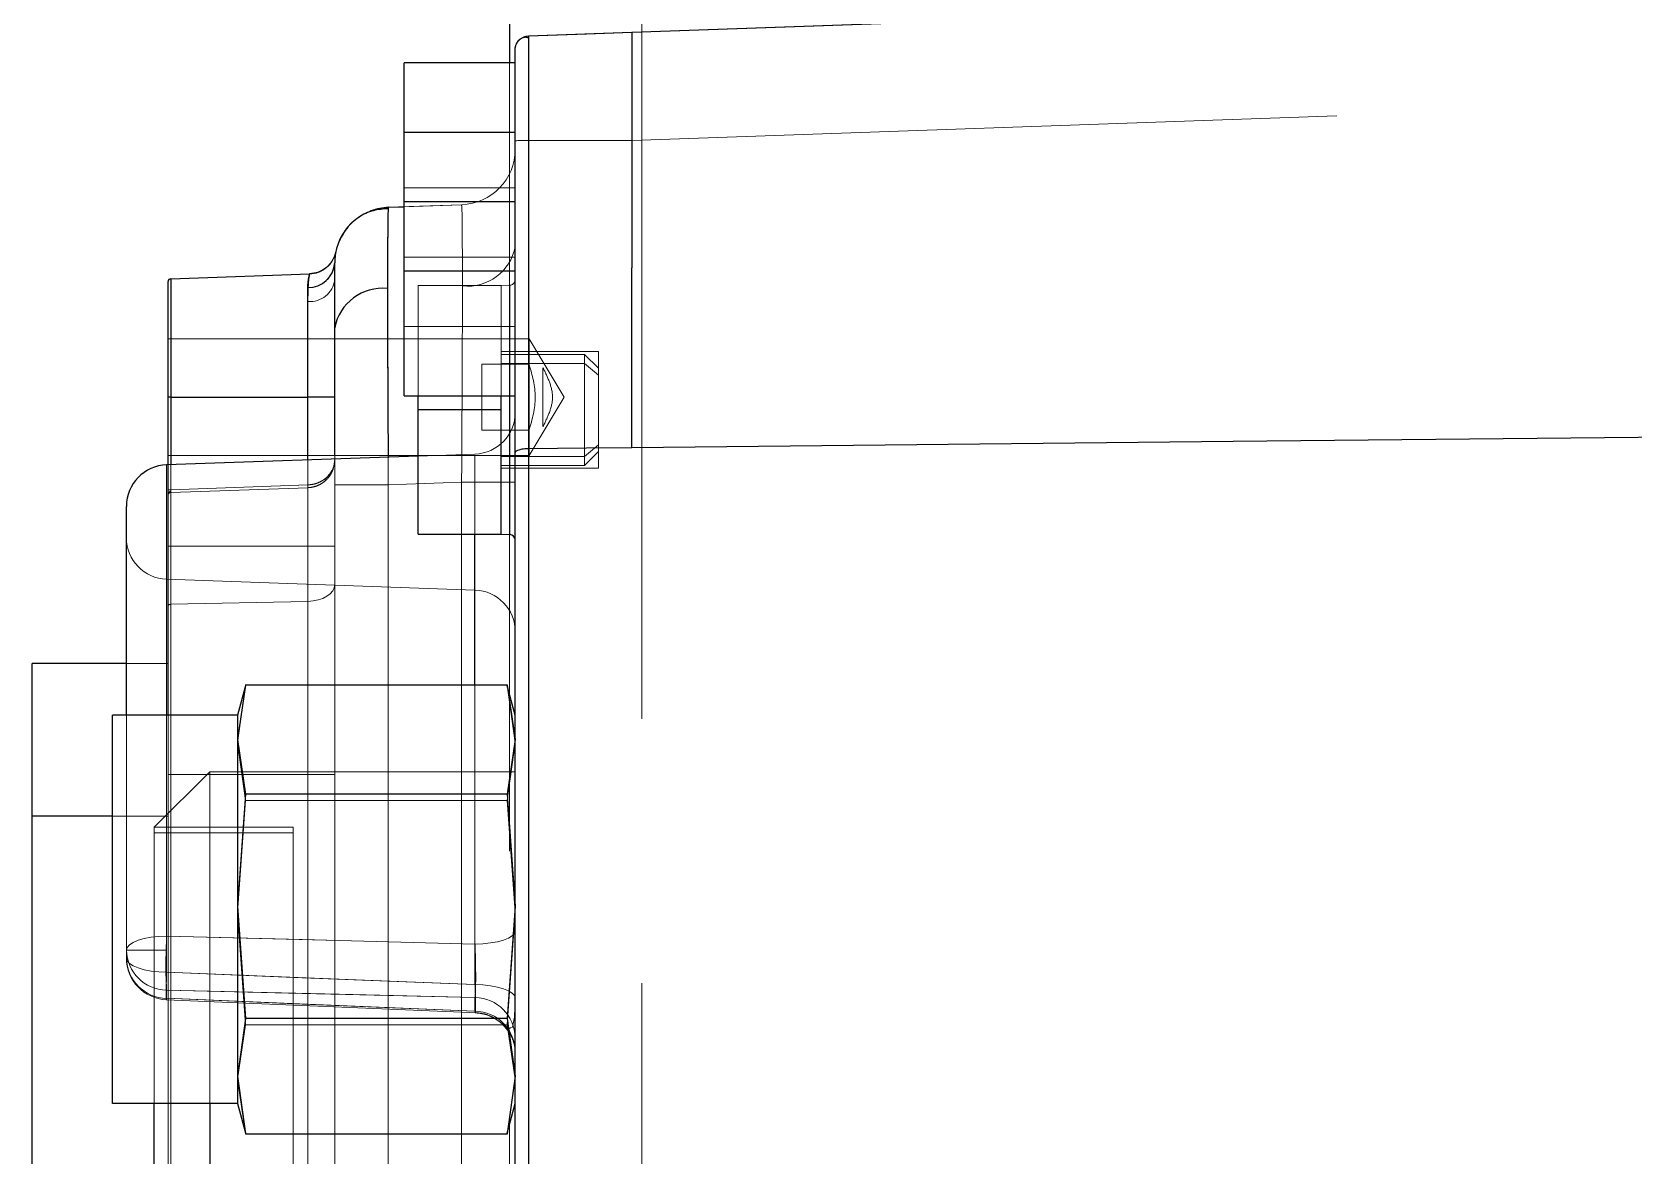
# Model space of a CAD drawing. Header units: millimetres. Extents: x 126 to 938, y 244 to 707.
# Drawn here: x 703.394 to 706.278, y 562.543 to 564.568 of the extents above; entities that cross this region are included whole.
import ezdxf

# ---------------------------------------------------------------- set-up
doc = ezdxf.new("R2010")
doc.units = ezdxf.units.MM
doc.linetypes.add('HIDDEN', pattern=[1.905, 1.27, -0.635])

msp = doc.modelspace()

# ---------------------------------------------------------------- linework, layer by layer
at = {"color": 7, "linetype": 'Continuous', "lineweight": 25}
for p, q in [((704.2537, 584.0473), (704.2537, 564.5123)), ((704.2878, 564.561), (704.2878, 563.8178)), ((704.4737, 564.5675), (704.4737, 564.1431)), ((704.2637, 563.8104), (704.2637, 564.536)), ((704.2637, 564.5123), (704.0637, 564.5123)), ((704.0637, 564.3872), (704.0637, 564.5123)), ((704.2637, 564.3872), (704.0637, 564.3872)), ((704.0637, 564.2623), (704.0637, 564.3872)), ((704.2637, 564.2623), (704.0637, 564.2623)), ((704.0637, 564.1372), (704.0637, 564.2623)), ((704.0352, 564.2522), (704.0349, 564.2472)), ((704.0352, 564.2522), (704.0637, 564.2532)), ((703.9387, 564.0352), (703.9387, 564.1522)), ((703.6387, 563.9102), (703.6387, 564.1185)), ((703.6435, 564.1235), (703.8935, 564.1322)), ((703.6435, 564.1235), (703.6435, 563.9102)), ((704.2637, 564.1372), (704.0637, 564.1372)), ((704.0637, 563.9123), (704.0637, 564.1372)), ((704.4737, 564.1265), (704.4737, 564.1431)), ((704.4737, 563.8197), (704.4737, 564.1265)), ((703.8905, 563.9102), (703.8905, 564.1078)), ((703.9387, 563.8052), (703.9387, 564.0352)), ((703.6435, 563.9102), (703.6387, 563.9102)), ((703.6387, 563.7883), (703.6387, 563.9102)), ((703.6435, 563.9102), (703.8905, 563.9102)), ((703.6435, 563.9102), (703.6435, 563.7885)), ((703.9387, 563.9102), (703.8905, 563.9102)), ((703.8905, 563.7971), (703.8905, 563.9102)), ((704.0637, 563.9123), (704.2637, 563.9123)), ((704.0887, 563.8873), (704.0887, 563.9123)), ((704.2387, 563.8873), (704.0887, 563.8873)), ((704.0887, 563.6631), (704.0887, 563.8873)), ((704.2387, 563.8873), (704.2387, 563.9123)), ((704.2387, 563.6631), (704.2387, 563.8873)), ((704.2541, 563.6626), (704.2541, 563.9123)), ((704.0887, 563.804), (703.6361, 563.7882)), ((704.2637, 561.1873), (704.2637, 563.8104)), ((704.2878, 563.8178), (704.2878, 561.1873)), ((703.6361, 563.7882), (703.6361, 563.3373)), ((703.5637, 563.3373), (703.5637, 563.7133)), ((704.0887, 563.6631), (704.2387, 563.6631)), ((704.1913, 563.3913), (704.1913, 563.6631)), ((704.2387, 563.6631), (704.2541, 563.6626)), ((703.5637, 563.4302), (703.3937, 563.4302)), ((703.3937, 563.1552), (703.3937, 563.4302)), ((703.7784, 563.3923), (703.7637, 563.3373)), ((703.7782, 563.3913), (703.7637, 563.2931)), ((704.2492, 563.3913), (703.7782, 563.3913)), ((704.2637, 563.3373), (704.2489, 563.3927)), ((704.2492, 563.3913), (704.2637, 563.2931)), ((703.5387, 562.6373), (703.5387, 563.3373)), ((703.7637, 563.3373), (703.5387, 563.3373)), ((703.7637, 563.3373), (703.7637, 563.2931)), ((703.7637, 563.2931), (703.7782, 563.1949)), ((703.7637, 563.2931), (703.7637, 562.9929)), ((704.2637, 563.2931), (704.2492, 563.1949)), ((703.7782, 563.1949), (703.7637, 562.9929)), ((704.2492, 563.1949), (703.7782, 563.1949)), ((704.2492, 563.1949), (704.2637, 562.9929)), ((703.3937, 561.8652), (703.3937, 563.1552)), ((703.5387, 563.1552), (703.3937, 563.1552)), ((703.7637, 562.9929), (703.7782, 562.7909)), ((703.7637, 562.9929), (703.7637, 562.687)), ((704.2637, 562.9929), (704.2492, 562.7909)), ((703.7782, 562.7909), (703.7637, 562.687)), ((704.2492, 562.7909), (703.7782, 562.7909)), ((704.2492, 562.7909), (704.2637, 562.687)), ((703.7637, 562.687), (703.7782, 562.5832)), ((703.7637, 562.687), (703.7637, 562.6373)), ((704.2637, 562.687), (704.2492, 562.5832)), ((703.7637, 562.6373), (703.5387, 562.6373)), ((703.6137, 562.1915), (703.6137, 562.6373)), ((703.7137, 562.6373), (703.7137, 562.1952)), ((703.7637, 562.6373), (703.7784, 562.5823)), ((704.2489, 562.5818), (704.2637, 562.6373)), ((703.7782, 562.5832), (704.2492, 562.5832))]:
    msp.add_line(p, q, dxfattribs=at)
at = {"color": 7, "linetype": 'HIDDEN', "lineweight": 18}
for p, q in [((704.2537, 538.3273), (704.2537, 584.0473)), ((704.4918, 583.8091), (704.4918, 538.5654)), ((704.4918, 538.5654), (704.4918, 583.8091)), ((707.151, 564.661), (704.4737, 564.5675)), ((704.2878, 564.561), (704.4737, 564.5675)), ((704.2878, 564.3727), (704.2878, 564.561)), ((704.2637, 564.536), (704.2637, 564.372)), ((704.0637, 564.5123), (704.0637, 564.2873)), ((704.2637, 564.5123), (704.0637, 564.5123)), ((704.0637, 564.2873), (704.0637, 564.5111)), ((704.2537, 564.5123), (704.2537, 557.8623)), ((704.2637, 564.2873), (704.2637, 564.5111)), ((704.2637, 564.2873), (704.2637, 564.5111)), ((704.4737, 564.3728), (707.1627, 564.4668)), ((704.0637, 564.3872), (704.0637, 564.1634)), ((704.2637, 564.3872), (704.0637, 564.3872)), ((704.2637, 564.3872), (704.2637, 564.1634)), ((704.2637, 564.3872), (704.2637, 564.1634)), ((704.2637, 564.372), (704.2637, 561.1873)), ((704.2637, 564.3567), (704.2637, 564.1811)), ((704.2637, 564.1811), (704.2637, 564.3567)), ((704.2878, 564.3727), (704.4737, 564.3728)), ((704.2878, 561.1873), (704.2878, 564.3727)), ((704.2637, 564.2873), (704.0637, 564.2873)), ((704.0637, 564.2873), (704.0637, 564.1634)), ((704.2637, 564.2873), (704.0637, 564.2873)), ((704.0637, 564.2623), (704.0637, 564.0373)), ((704.2637, 564.0373), (704.2637, 564.2611)), ((704.1672, 564.2568), (704.0352, 564.2522)), ((704.0637, 564.2532), (704.1672, 564.2568)), ((704.2637, 564.1811), (704.2637, 563.7571)), ((704.2637, 563.7571), (704.2637, 564.1811)), ((703.9387, 564.1522), (703.9407, 564.1722)), ((703.9407, 564.1722), (703.9387, 564.1522)), ((703.9387, 564.1522), (703.9387, 563.9102)), ((703.9387, 563.9102), (703.9387, 564.1522)), ((703.9387, 564.1522), (703.9387, 563.9102)), ((704.0637, 564.1623), (704.2637, 564.1623)), ((704.0637, 564.1623), (704.2637, 564.1623)), ((703.6387, 564.1185), (703.6387, 563.9102)), ((703.6387, 563.9102), (703.6387, 564.1185)), ((703.6387, 564.1185), (703.6387, 563.9102)), ((703.8935, 564.1322), (703.6435, 564.1235)), ((703.6435, 563.9102), (703.6435, 564.1235)), ((703.6435, 564.1235), (703.6435, 563.9102)), ((703.6435, 563.9102), (703.6435, 564.1235)), ((703.8938, 564.1322), (703.8935, 564.1322)), ((703.9387, 564.1214), (703.9387, 564.0352)), ((703.9387, 563.9102), (703.9387, 564.1214)), ((704.2637, 564.1372), (704.2637, 563.9134)), ((704.2637, 564.1219), (704.2637, 563.6526)), ((704.2637, 563.6526), (704.2637, 564.1219)), ((703.8905, 564.1078), (703.8905, 563.9102)), ((703.8905, 563.9102), (703.8905, 564.1078)), ((704.0887, 563.8873), (704.0887, 564.1114)), ((704.2387, 564.1114), (704.0887, 564.1114)), ((704.2387, 564.1114), (704.2541, 564.1119)), ((704.2387, 563.9123), (704.2387, 564.1114)), ((704.2387, 564.1114), (704.2387, 563.8873)), ((704.2541, 564.1119), (704.2541, 563.6626)), ((704.2541, 563.9123), (704.2541, 564.1119)), ((703.8905, 564.0826), (703.8905, 563.9102)), ((703.9387, 564.0352), (703.9387, 563.7525)), ((704.2637, 564.0373), (704.0637, 564.0373)), ((704.0637, 564.0373), (704.0637, 563.9123)), ((704.2887, 564.0152), (703.6387, 564.0152)), ((703.6387, 563.8052), (703.6387, 564.0152)), ((703.6387, 564.0152), (703.6387, 563.8052)), ((704.2887, 564.0152), (703.6387, 564.0152)), ((703.6387, 563.8052), (703.6387, 564.0152)), ((703.6387, 564.0152), (703.6387, 563.8052)), ((704.2887, 563.8052), (704.2887, 564.0152)), ((704.3518, 563.9102), (704.2887, 564.0152)), ((704.2887, 564.0152), (704.2887, 563.8052)), ((704.2887, 563.9698), (704.2887, 564.0152)), ((704.3518, 563.9102), (704.2887, 564.0152)), ((704.2887, 564.0152), (704.2887, 563.8052)), ((704.4137, 563.9923), (704.2387, 563.9923)), ((704.2387, 563.9923), (704.2387, 563.7823)), ((704.2387, 563.7823), (704.2387, 563.9923)), ((704.3887, 563.9873), (704.2387, 563.9873)), ((704.2387, 563.8035), (704.2387, 563.9855)), ((704.3887, 563.8035), (704.3887, 563.9873)), ((704.4137, 563.9623), (704.3887, 563.9873)), ((704.4137, 563.7823), (704.4137, 563.9923)), ((704.4137, 563.9923), (704.4137, 563.7823)), ((704.2037, 563.9698), (704.2887, 563.9698)), ((704.2037, 563.8505), (704.2037, 563.9698)), ((704.2037, 563.8505), (704.2037, 563.9698)), ((704.3887, 563.971), (704.2387, 563.971)), ((704.2387, 563.971), (704.2387, 563.789)), ((704.3137, 563.8571), (704.3137, 563.9632)), ((704.3137, 563.9632), (704.3137, 563.8571)), ((704.4137, 563.95), (704.3887, 563.971)), ((704.3887, 563.971), (704.3887, 563.7873)), ((704.4137, 563.8245), (704.4137, 563.961)), ((704.4137, 563.95), (704.4137, 563.8135)), ((703.6435, 563.9102), (703.6387, 563.9102)), ((703.6387, 563.9102), (703.6387, 563.7435)), ((703.6435, 563.9102), (703.6387, 563.9102)), ((703.6387, 563.7435), (703.6387, 563.9102)), ((703.6435, 563.9102), (703.6387, 563.9102)), ((703.6387, 563.9102), (703.6387, 563.6416)), ((703.6435, 563.9102), (703.8905, 563.9102)), ((703.6435, 563.7435), (703.6435, 563.9102)), ((703.6435, 563.9102), (703.6435, 563.7435)), ((703.6435, 563.9102), (703.8905, 563.9102)), ((703.6435, 563.9102), (703.8905, 563.9102)), ((703.6435, 563.6416), (703.6435, 563.9102)), ((703.9387, 563.9102), (703.8905, 563.9102)), ((703.8905, 563.9102), (703.8905, 563.7521)), ((703.8905, 563.9102), (703.9387, 563.9102)), ((703.8905, 563.7521), (703.8905, 563.9102)), ((703.8905, 563.9102), (703.9387, 563.9102)), ((703.8905, 563.9102), (703.8905, 563.6416)), ((703.9387, 563.9102), (703.9387, 563.6416)), ((703.9387, 563.7971), (703.9387, 563.9102)), ((703.9387, 563.9102), (703.9387, 563.7971)), ((703.9387, 563.6416), (703.9387, 563.9102)), ((704.2387, 563.8873), (704.0887, 563.8873)), ((704.0887, 563.8873), (704.0887, 563.6631)), ((704.2387, 563.8873), (704.2387, 563.6631)), ((704.3518, 563.9102), (704.2887, 563.8052)), ((704.3518, 563.9102), (704.2887, 563.8052)), ((704.2637, 563.8826), (704.2637, 562.9487)), ((704.2887, 563.8505), (704.2037, 563.8505)), ((704.2887, 563.8052), (704.2887, 563.8505)), ((704.2887, 563.8052), (703.6387, 563.8052)), ((704.2887, 563.8052), (703.6387, 563.8052)), ((703.9387, 563.7525), (703.9387, 563.8052)), ((704.0349, 563.8022), (704.0352, 563.7525)), ((704.1913, 563.8076), (704.0887, 563.804)), ((704.1913, 562.9247), (704.1913, 563.8053)), ((704.3887, 563.8035), (704.2387, 563.8035)), ((704.4137, 563.8245), (704.3887, 563.8035)), ((704.3887, 563.7873), (704.4137, 563.8123)), ((703.6361, 562.9393), (703.6361, 563.7882)), ((703.6387, 563.6416), (703.6387, 563.7883)), ((703.6435, 563.7885), (703.6435, 563.6416)), ((703.8905, 563.6416), (703.8905, 563.7971)), ((704.2387, 563.7873), (704.3887, 563.7873)), ((704.4137, 563.7823), (704.2387, 563.7823)), ((703.6387, 563.7435), (703.6387, 563.7364)), ((703.6435, 563.7435), (703.6387, 563.7435)), ((703.6435, 563.7435), (703.6387, 563.7435)), ((703.6387, 563.7364), (703.6387, 563.7435)), ((703.8905, 563.7521), (703.6435, 563.7435)), ((703.6435, 563.7435), (703.8905, 563.7521)), ((703.6435, 563.7385), (703.8905, 563.7471)), ((703.8905, 563.7471), (703.6435, 563.7385)), ((703.9387, 561.2678), (703.9387, 563.7525)), ((704.0352, 563.7525), (703.9387, 563.7525)), ((704.0352, 563.7525), (703.9387, 563.7525)), ((703.9387, 563.7525), (703.9387, 561.2678)), ((704.1672, 563.7571), (704.0352, 563.7525)), ((704.0352, 563.7525), (704.1672, 563.7571)), ((704.0352, 563.7525), (704.0352, 561.2678)), ((704.0352, 561.2678), (704.0352, 563.7525)), ((704.1672, 563.7571), (704.2637, 563.7571)), ((704.1672, 561.2632), (704.1672, 563.7571)), ((704.2637, 563.7571), (704.1672, 563.7571)), ((704.1672, 563.7571), (704.1672, 561.2632)), ((704.2637, 563.7571), (704.2637, 561.2632)), ((704.2637, 561.2632), (704.2637, 563.7571)), ((703.5637, 563.7133), (703.5637, 562.9141)), ((703.6387, 563.7364), (703.6387, 563.7335)), ((703.6387, 563.7335), (703.6387, 563.7364)), ((703.5637, 563.6546), (703.5637, 562.8995)), ((703.6435, 563.6416), (703.6387, 563.6416)), ((703.6387, 563.5339), (703.6387, 563.6416)), ((703.6435, 563.6416), (703.6387, 563.6416)), ((703.6387, 563.6416), (703.6387, 563.5339)), ((703.6435, 563.6416), (703.6435, 563.537)), ((703.6435, 563.6416), (703.8905, 563.6416)), ((703.6435, 563.537), (703.6435, 563.6416)), ((703.6435, 563.6416), (703.8905, 563.6416)), ((703.8905, 563.5422), (703.8905, 563.6416)), ((703.9387, 563.6416), (703.8905, 563.6416)), ((703.8905, 563.6416), (703.9387, 563.6416)), ((703.8905, 563.6416), (703.8905, 563.5422)), ((703.9387, 563.6416), (703.9387, 563.5727)), ((703.9387, 563.5727), (703.9387, 563.6416)), ((704.1913, 563.5627), (703.6361, 563.5821)), ((703.6361, 563.5799), (703.6361, 562.8741)), ((703.9387, 563.5727), (703.9387, 563.2302)), ((703.9387, 563.2302), (703.9387, 563.5727)), ((703.6435, 563.537), (703.8905, 563.5422)), ((703.6435, 563.537), (703.8905, 563.5422)), ((703.8905, 563.2302), (703.8905, 563.5422)), ((703.8905, 563.5422), (703.8905, 563.2302)), ((704.1913, 563.5604), (704.1913, 562.8518)), ((703.6387, 563.2302), (703.6387, 563.5339)), ((703.6387, 563.5339), (703.6387, 563.2302)), ((703.6435, 563.537), (703.6435, 563.2302)), ((703.6435, 563.2302), (703.6435, 563.537)), ((704.2637, 563.4877), (704.2637, 562.8275)), ((703.6387, 563.4302), (703.3937, 563.4302)), ((703.3937, 563.4302), (703.3937, 563.1552)), ((703.6387, 563.4302), (703.5637, 563.4302)), ((703.6387, 563.1552), (703.6387, 563.4302)), ((703.6387, 563.4302), (703.6387, 563.1552)), ((703.7637, 563.2875), (703.7782, 563.3913)), ((704.1913, 562.9247), (704.1913, 563.3913)), ((704.2637, 563.2875), (704.2492, 563.3913)), ((703.5387, 563.3373), (703.5387, 562.6373)), ((703.5637, 562.9141), (703.5637, 563.3373)), ((703.6361, 563.3373), (703.6361, 562.9393)), ((703.7637, 563.2875), (703.7637, 563.3373)), ((704.2637, 563.2875), (704.2637, 563.3372)), ((703.7637, 562.9816), (703.7637, 563.2875)), ((703.7782, 563.1837), (703.7637, 563.2875)), ((704.2492, 563.1837), (704.2637, 563.2875)), ((704.2637, 563.2931), (704.2637, 562.9929)), ((704.2637, 562.9816), (704.2637, 563.2875)), ((703.6137, 563.1352), (703.7137, 563.2352)), ((703.6387, 563.2302), (703.6435, 563.2302)), ((703.6387, 561.7902), (703.6387, 563.2302)), ((703.6435, 563.2302), (703.6387, 563.2302)), ((703.6387, 563.2302), (703.6387, 561.7902)), ((703.6435, 563.2302), (703.8905, 563.2302)), ((703.6435, 563.2302), (703.6435, 561.7902)), ((703.6435, 561.7902), (703.6435, 563.2302)), ((703.6435, 563.2302), (703.8905, 563.2302)), ((703.7137, 563.2352), (703.7137, 562.6373)), ((704.2637, 563.2352), (703.7137, 563.2352)), ((703.7137, 561.7852), (703.7137, 563.2352)), ((703.9387, 563.2302), (703.8905, 563.2302)), ((703.8905, 561.7902), (703.8905, 563.2302)), ((703.8905, 563.2302), (703.9387, 563.2302)), ((703.8905, 563.2302), (703.8905, 561.7902)), ((703.9387, 563.2302), (703.9387, 561.7902)), ((703.9387, 561.7902), (703.9387, 563.2302)), ((704.2637, 563.2352), (704.2637, 561.7852)), ((704.2637, 561.7852), (704.2637, 563.2352)), ((703.7637, 562.9816), (703.7782, 563.1837)), ((704.2492, 563.1837), (703.7782, 563.1837)), ((704.2637, 562.9816), (704.2492, 563.1837)), ((703.6387, 563.1552), (703.3937, 563.1552)), ((703.3937, 563.1552), (703.3937, 561.8652)), ((703.6387, 563.1552), (703.5387, 563.1552)), ((703.6137, 562.6373), (703.6137, 563.1352)), ((703.8637, 563.1352), (703.6137, 563.1352)), ((703.6137, 563.1352), (703.6137, 561.8852)), ((703.6387, 561.8652), (703.6387, 563.1552)), ((703.6387, 563.1552), (703.6387, 561.8652)), ((703.8637, 561.8852), (703.8637, 563.1352)), ((703.8637, 563.1352), (703.8637, 561.8852)), ((703.6137, 563.1252), (703.8637, 563.1252)), ((703.6137, 561.8952), (703.6137, 563.1252)), ((703.6137, 563.1252), (703.6137, 561.8952)), ((703.8637, 561.8952), (703.8637, 563.1252)), ((703.8637, 563.1252), (703.8637, 561.8952)), ((704.2637, 562.9929), (704.2637, 562.687)), ((703.7637, 562.6814), (703.7637, 562.9816)), ((703.7782, 562.7796), (703.7637, 562.9816)), ((704.2492, 562.7796), (704.2637, 562.9816)), ((704.2637, 562.6814), (704.2637, 562.9816)), ((704.2637, 562.756), (704.2637, 562.9487)), ((704.2637, 562.9487), (704.2637, 562.756)), ((703.5637, 562.9141), (703.6353, 562.9141)), ((703.5637, 562.8995), (703.5637, 562.9141)), ((703.5637, 562.9141), (703.5637, 562.8995)), ((703.6353, 562.9141), (703.5637, 562.9141)), ((703.6356, 562.8246), (703.6355, 562.8246)), ((703.6355, 562.8246), (704.196, 562.801)), ((703.6355, 562.8246), (704.196, 562.801)), ((703.6361, 562.8417), (703.6361, 562.8271)), ((703.6361, 562.8271), (703.6361, 562.8417)), ((704.1913, 562.8037), (704.1913, 562.8284)), ((704.1913, 562.8284), (704.1913, 562.8037)), ((704.2637, 562.8275), (704.2637, 562.7266)), ((703.7637, 562.6814), (703.7782, 562.7796)), ((704.2492, 562.7796), (703.7782, 562.7796)), ((704.2637, 562.6814), (704.2492, 562.7796)), ((704.2556, 562.7741), (704.2587, 562.7754)), ((704.2637, 562.756), (704.2637, 562.7313)), ((704.2637, 562.7313), (704.2637, 562.756)), ((703.7782, 562.5832), (703.7637, 562.6814)), ((703.7637, 562.6373), (703.7637, 562.6814)), ((704.2492, 562.5832), (704.2637, 562.6814)), ((704.2637, 562.687), (704.2637, 562.6373))]:
    msp.add_line(p, q, dxfattribs=at)
at = {"color": 7, "linetype": 'Continuous', "lineweight": 25, "flags": 128}
for points in [[(704.4737, 564.5675), (705.922, 564.6181), (707.0599, 564.6578)], [(704.2878, 564.561), (704.3919, 564.5646), (704.4737, 564.5675)], [(704.0352, 564.2522), (704.0162, 564.2497), (704.0117, 564.2485)], [(704.4737, 563.8197), (705.5567, 563.8308), (706.4076, 563.8395)], [(704.2878, 563.8178), (704.3919, 563.8189), (704.4737, 563.8197)]]:
    msp.add_lwpolyline(points, dxfattribs=at)
at = {"color": 7, "linetype": 'HIDDEN', "lineweight": 18, "flags": 128}
for points in [[(703.9406, 564.1718), (703.9397, 564.1619), (703.9387, 564.1522)], [(703.6399, 563.7367), (703.6409, 563.7376), (703.6418, 563.7381)], [(703.9387, 563.5727), (703.9378, 563.5669), (703.9351, 563.5613), (703.9306, 563.5561), (703.9247, 563.5515), (703.9174, 563.5477), (703.909, 563.5448), (703.9, 563.543), (703.8905, 563.5422)], [(703.8905, 563.5422), (703.9, 563.543), (703.909, 563.5448), (703.9174, 563.5477), (703.9247, 563.5515), (703.9306, 563.5561), (703.9351, 563.5613), (703.9378, 563.5669), (703.9387, 563.5727)], [(703.6387, 563.5339), (703.6388, 563.5345), (703.6391, 563.5351), (703.6395, 563.5356), (703.6401, 563.536), (703.6408, 563.5364), (703.6417, 563.5367), (703.6426, 563.5369), (703.6435, 563.537)], [(703.6435, 563.537), (703.6426, 563.5369), (703.6417, 563.5367), (703.6408, 563.5364), (703.6401, 563.536), (703.6395, 563.5356), (703.6391, 563.5351), (703.6388, 563.5345), (703.6387, 563.5339)], [(703.5637, 562.9141), (703.5651, 562.9189), (703.5692, 562.9235), (703.5758, 562.9278), (703.5848, 562.9316), (703.5957, 562.9347), (703.6082, 562.9371), (703.6218, 562.9386), (703.6361, 562.9393)], [(703.5637, 562.9141), (703.5651, 562.9189), (703.5692, 562.9235), (703.5758, 562.9278), (703.5848, 562.9316), (703.5957, 562.9347), (703.6082, 562.9371), (703.6218, 562.9386), (703.6361, 562.9393)], [(703.6361, 562.9393), (703.947, 562.9311), (704.1913, 562.9247)], [(704.1913, 562.9247), (703.8804, 562.9329), (703.6361, 562.9393)], [(704.1913, 562.9247), (704.2056, 562.9253), (704.2192, 562.9268), (704.2317, 562.929), (704.2427, 562.932), (704.2516, 562.9356), (704.2582, 562.9397), (704.2623, 562.9441), (704.2637, 562.9487)], [(704.1913, 562.9247), (704.2056, 562.9253), (704.2192, 562.9268), (704.2317, 562.929), (704.2427, 562.932), (704.2516, 562.9356), (704.2582, 562.9397), (704.2623, 562.9441), (704.2637, 562.9487)], [(703.6361, 562.8741), (703.6218, 562.8747), (703.6082, 562.8762), (703.5957, 562.8786), (703.5848, 562.8818), (703.5758, 562.8856), (703.5692, 562.89), (703.5651, 562.8946), (703.5637, 562.8995)], [(703.6361, 562.8741), (703.6218, 562.8747), (703.6082, 562.8762), (703.5957, 562.8786), (703.5848, 562.8818), (703.5758, 562.8856), (703.5692, 562.89), (703.5651, 562.8946), (703.5637, 562.8995)], [(703.6361, 562.8741), (703.6357, 562.8615), (703.6354, 562.8502), (703.6352, 562.8406), (703.6352, 562.8331), (703.6352, 562.8278), (703.6354, 562.825), (703.6357, 562.8248), (703.6361, 562.8271)], [(704.1913, 562.8518), (703.8804, 562.8643), (703.6361, 562.8741)], [(703.6361, 562.8741), (703.947, 562.8616), (704.1913, 562.8518)], [(704.2637, 562.8275), (704.2623, 562.8321), (704.2582, 562.8366), (704.2516, 562.8407), (704.2427, 562.8444), (704.2317, 562.8474), (704.2192, 562.8497), (704.2056, 562.8512), (704.1913, 562.8518)], [(704.2637, 562.8275), (704.2623, 562.8321), (704.2582, 562.8366), (704.2516, 562.8407), (704.2427, 562.8444), (704.2317, 562.8474), (704.2192, 562.8497), (704.2056, 562.8512), (704.1913, 562.8518)], [(703.6361, 562.8271), (703.6357, 562.8248), (703.6356, 562.8246)], [(704.1913, 562.8284), (703.8804, 562.8359), (703.6361, 562.8417)], [(703.6361, 562.8417), (703.947, 562.8343), (704.1913, 562.8284)], [(703.6361, 562.8271), (703.947, 562.814), (704.1913, 562.8037)], [(704.1913, 562.8037), (703.8804, 562.8168), (703.6361, 562.8271)], [(704.2587, 562.7754), (704.2625, 562.793), (704.2637, 562.8275)]]:
    msp.add_lwpolyline(points, dxfattribs=at)
at = {"color": 7, "linetype": 'HIDDEN', "lineweight": 18}
for centre, radius, start, end in [((704.2887, 564.536), 0.025, 91.9986, 180.0108), ((704.1637, 564.3567), 0.1, 272.0033, 359.9956), ((704.1637, 564.3567), 0.1, 272.0033, 359.9956), ((704.2819, 564.1475), 0.2253, 88.4861, 94.6274), ((704.0387, 564.1522), 0.1, 91.9982, 168.6969), ((704.0387, 564.1522), 0.1, 105.6585, 139.8392), ((704.1777, 564.1977), 0.0876, 264.0828, 349.1333), ((704.1777, 564.1977), 0.0876, 264.0828, 349.1333), ((703.8915, 564.155), 0.0473, 268.715, 356.6255), ((703.8915, 564.155), 0.0473, 268.715, 356.6255), ((703.8917, 564.1817), 0.0499, 271.9203, 348.632), ((703.6437, 564.1185), 0.00499, 91.9041, 180.0427), ((703.8941, 564.1275), 0.0451, 265.3959, 352.2269), ((704.2537, 564.1219), 0.01, 271.9809, 0.0177), ((704.0247, 564.0187), 0.0876, 84.0788, 169.1391), ((704.1887, 563.8826), 0.075, 272.0073, 359.9905), ((703.8547, 563.7496), 0.0359, 356.0084, 3.9916), ((703.8547, 563.7496), 0.0359, 356.0084, 3.9916), ((703.643, 563.7356), 0.00438, 84.0527, 169.1218), ((703.643, 563.7356), 0.00438, 84.0527, 169.1218), ((703.6437, 563.7335), 0.00499, 91.9041, 180.0427), ((703.6437, 563.7335), 0.00499, 91.9041, 180.0427), ((703.6387, 563.657), 0.075, 180.0055, 267.9943), ((704.1887, 563.4877), 0.075, 0.0017, 88.0005), ((705.1765, 562.8778), 1.5417, 177.7143, 178.65), ((705.1765, 562.8778), 1.5417, 177.7143, 178.65), ((703.6373, 562.9153), 0.0736, 180.9605, 269.0277), ((703.6373, 562.9153), 0.0736, 180.9605, 269.0277), ((704.3178, 562.8854), 0.6831, 177.5943, 183.6699), ((704.3178, 562.8854), 0.6831, 177.5943, 183.6699), ((703.6374, 562.9007), 0.0737, 180.9651, 269.0184), ((703.6374, 562.9007), 0.0737, 180.9651, 269.0184), ((703.6387, 562.8995), 0.075, 179.9974, 267.5925), ((703.6387, 562.8995), 0.075, 179.9974, 267.5925), ((704.2105, 562.8425), 0.5753, 176.8535, 181.7787), ((704.1901, 562.7547), 0.0737, 0.9631, 89.0227), ((704.1901, 562.7547), 0.0737, 0.9631, 89.0227), ((704.1901, 562.7301), 0.0737, 0.9698, 89.016), ((704.1903, 562.7303), 0.0735, 0.8151, 89.1708)]:
    msp.add_arc(centre, radius, start, end, dxfattribs=at)
at = {"color": 7, "linetype": 'Continuous', "lineweight": 25}
for centre, radius, start, end in [((704.0387, 564.1522), 0.1, 139.84, 180.0026), ((703.8915, 564.155), 0.0473, 268.715, 356.6255), ((703.6437, 564.1185), 0.00499, 91.9041, 180.0427), ((704.0247, 564.0187), 0.0876, 84.0788, 169.1391), ((703.6387, 563.7133), 0.075, 91.9978, 180.0023), ((704.2537, 563.6526), 0.01, 0.0165, 88.0191)]:
    msp.add_arc(centre, radius, start, end, dxfattribs=at)
for points, knots in [([(704.2637, 564.536), (704.2638, 564.538), (704.2641, 564.5416), (704.2662, 564.5475), (704.2696, 564.5526), (704.2742, 564.5566), (704.2785, 564.559), (704.2831, 564.5606), (704.2863, 564.5609), (704.2878, 564.561)], [0, 0, 0, 0, 0.1516289, 0.2840623, 0.4898993, 0.6231185, 0.7525612, 0.8781706, 1, 1, 1, 1]), ([(704.0349, 564.2497), (704.0259, 564.2491), (704.0072, 564.2477), (703.981, 564.235), (703.9586, 564.2151), (703.9498, 564.1972), (703.9454, 564.1883)], [0, 0, 0, 0, 0.234429, 0.484874, 0.743445, 1, 1, 1, 1]), ([(704.0349, 564.2472), (704.0348, 564.2454), (704.034, 564.2337), (704.0342, 564.2065), (704.0337, 564.1612), (704.0338, 564.1258), (704.0338, 564.1058)], [0, 0, 0, 0, 0.038517, 0.248756, 0.576495, 1, 1, 1, 1]), ([(703.9407, 564.1722), (703.9391, 564.167), (703.9359, 564.1563), (703.9246, 564.1434), (703.9099, 564.1344), (703.8989, 564.1329), (703.8935, 564.1322)], [0, 0, 0, 0, 0.242945, 0.500015, 0.75708, 1, 1, 1, 1]), ([(703.8905, 564.1078), (703.8905, 564.1113), (703.8906, 564.1149), (703.8911, 564.1193), (703.8914, 564.1219), (703.8921, 564.1264), (703.893, 564.1302), (703.8935, 564.1322)], [0, 0, 0, 0, 0.428898, 0.442494, 0.534643, 0.741654, 1, 1, 1, 1]), ([(704.0338, 564.1058), (704.0338, 564.0817), (704.0338, 564.0293), (704.0341, 563.9453), (704.0345, 563.8683), (704.0348, 563.8194), (704.0349, 563.8022)], [0, 0, 0, 0, 0.238348, 0.517527, 0.829549, 1, 1, 1, 1]), ([(704.2637, 563.8104), (704.2639, 563.811), (704.2643, 563.8124), (704.2668, 563.8142), (704.2702, 563.8155), (704.2745, 563.8166), (704.2803, 563.8175), (704.2848, 563.8177), (704.2878, 563.8178)], [0, 0, 0, 0, 0.069294, 0.152684, 0.339198, 0.488178, 0.652329, 1, 1, 1, 1])]:
    msp.add_open_spline(points, degree=3, knots=knots, dxfattribs=at)
at = {"color": 7, "linetype": 'HIDDEN', "lineweight": 18}
for points, knots in [([(704.2878, 564.5574), (704.2851, 564.5581), (704.2795, 564.5596), (704.2747, 564.5564), (704.2722, 564.5548)], [0, 0, 0, 0, 0.491213, 1, 1, 1, 1]), ([(704.4737, 564.3728), (704.4737, 564.3984), (704.4737, 564.4444), (704.4737, 564.5041), (704.4737, 564.5434), (704.4737, 564.5623), (704.4737, 564.5675)], [0, 0, 0, 0, 0.39428, 0.70873, 0.920385, 1, 1, 1, 1]), ([(704.0338, 564.1058), (704.0338, 564.1258), (704.0337, 564.1612), (704.0342, 564.2065), (704.0341, 564.2353), (704.035, 564.2487), (704.0352, 564.2522)], [0, 0, 0, 0, 0.409062, 0.725624, 0.928694, 1, 1, 1, 1]), ([(704.1686, 564.1105), (704.1686, 564.1305), (704.1687, 564.1659), (704.1682, 564.2112), (704.1683, 564.24), (704.1674, 564.2533), (704.1672, 564.2568)], [0, 0, 0, 0, 0.40931, 0.725975, 0.928941, 1, 1, 1, 1]), ([(704.1672, 564.2568), (704.1674, 564.2533), (704.1683, 564.24), (704.1682, 564.2112), (704.1687, 564.1659), (704.1686, 564.1305), (704.1686, 564.1105)], [0, 0, 0, 0, 0.071059, 0.274025, 0.59069, 1, 1, 1, 1]), ([(703.9385, 564.1642), (703.9364, 564.1599), (703.9321, 564.151), (703.921, 564.1408), (703.9078, 564.1339), (703.8981, 564.1327), (703.8934, 564.1321)], [0, 0, 0, 0, 0.2466235, 0.5032628, 0.758106, 1, 1, 1, 1]), ([(703.9387, 564.1214), (703.9388, 564.1333), (703.9388, 564.1501), (703.9402, 564.1669), (703.9406, 564.1718)], [0, 0, 0, 0, 0.706816, 1, 1, 1, 1]), ([(703.8935, 564.1322), (703.893, 564.1302), (703.8921, 564.1264), (703.8915, 564.1221), (703.8912, 564.1196), (703.8911, 564.1188), (703.8906, 564.1149), (703.8905, 564.1113), (703.8905, 564.1078)], [0, 0, 0, 0, 0.2573754, 0.464881, 0.534669, 0.5572684, 0.5708645, 1, 1, 1, 1]), ([(703.8934, 564.1318), (703.8928, 564.1269), (703.8907, 564.1105), (703.8906, 564.0941), (703.8905, 564.0826)], [0, 0, 0, 0, 0.301279, 1, 1, 1, 1]), ([(703.8905, 564.1078), (703.8908, 564.1144), (703.8912, 564.1225), (703.893, 564.1304), (703.8934, 564.1318)], [0, 0, 0, 0, 0.821759, 1, 1, 1, 1]), ([(704.0352, 563.7525), (704.035, 563.7863), (704.0346, 563.8517), (704.0341, 563.9453), (704.0338, 564.0293), (704.0338, 564.0817), (704.0338, 564.1058)], [0, 0, 0, 0, 0.287108, 0.555252, 0.795171, 1, 1, 1, 1]), ([(704.1672, 563.7571), (704.1674, 563.7909), (704.1678, 563.8563), (704.1682, 563.95), (704.1686, 564.034), (704.1686, 564.0864), (704.1686, 564.1105)], [0, 0, 0, 0, 0.28716, 0.555294, 0.795212, 1, 1, 1, 1]), ([(704.1686, 564.1105), (704.1686, 564.0864), (704.1686, 564.034), (704.1682, 563.95), (704.1678, 563.8563), (704.1674, 563.7909), (704.1672, 563.7571)], [0, 0, 0, 0, 0.204788, 0.444706, 0.71284, 1, 1, 1, 1]), ([(704.2887, 563.9698), (704.2943, 563.9499), (704.3054, 563.9101), (704.2943, 563.8704), (704.2887, 563.8505)], [0, 0, 0, 0, 0.500507, 1, 1, 1, 1]), ([(704.3137, 563.9632), (704.3178, 563.9548), (704.3261, 563.938), (704.3334, 563.9101), (704.326, 563.8822), (704.3178, 563.8654), (704.3137, 563.8571)], [0, 0, 0, 0, 0.251211, 0.501049, 0.750383, 1, 1, 1, 1]), ([(703.9387, 563.7971), (703.9381, 563.7914), (703.937, 563.7796), (703.9283, 563.7708), (703.9228, 563.7633), (703.917, 563.76), (703.9087, 563.7556), (703.8997, 563.7529), (703.8935, 563.7524), (703.8905, 563.7521)], [0, 0, 0, 0, 0.228481, 0.479783, 0.482131, 0.613998, 0.744777, 0.873811, 1, 1, 1, 1]), ([(703.8905, 563.7471), (703.8935, 563.7474), (703.8997, 563.7479), (703.9087, 563.751), (703.9173, 563.7557), (703.9274, 563.7642), (703.9367, 563.7782), (703.938, 563.7909), (703.9387, 563.7971)], [0, 0, 0, 0, 0.119858, 0.24338, 0.370465, 0.501158, 0.759989, 1, 1, 1, 1]), ([(703.8905, 563.7521), (703.8935, 563.7524), (703.8997, 563.7529), (703.9087, 563.7556), (703.9172, 563.7598), (703.9272, 563.7674), (703.9366, 563.7798), (703.938, 563.7915), (703.9387, 563.7971)], [0, 0, 0, 0, 0.1261496, 0.2551844, 0.3859649, 0.517865, 0.7715173, 1, 1, 1, 1]), ([(703.9387, 563.7971), (703.938, 563.7909), (703.9367, 563.7782), (703.9274, 563.7642), (703.9173, 563.7557), (703.9087, 563.751), (703.8997, 563.7479), (703.8935, 563.7474), (703.8905, 563.7471)], [0, 0, 0, 0, 0.240009, 0.498838, 0.6295, 0.756584, 0.880104, 1, 1, 1, 1]), ([(703.6435, 563.74), (703.6435, 563.7405), (703.6435, 563.7413), (703.6435, 563.7425), (703.6435, 563.7432), (703.6435, 563.7435)], [0, 0, 0, 0, 0.444357, 0.712048, 1, 1, 1, 1]), ([(703.6435, 563.7435), (703.6435, 563.7432), (703.6435, 563.7425), (703.6435, 563.7413), (703.6435, 563.7405), (703.6435, 563.74)], [0, 0, 0, 0, 0.287952, 0.555643, 1, 1, 1, 1]), ([(703.639, 563.7353), (703.6392, 563.7358), (703.6395, 563.7363), (703.6399, 563.7367), (703.6399, 563.7367)], [0, 0, 0, 0, 0.876517, 1, 1, 1, 1]), ([(703.6418, 563.7381), (703.6419, 563.7382), (703.6424, 563.7384), (703.6431, 563.7385), (703.6435, 563.7385)], [0, 0, 0, 0, 0.248088, 1, 1, 1, 1]), ([(703.6435, 563.7385), (703.6435, 563.7385), (703.6435, 563.7387), (703.6435, 563.7392), (703.6435, 563.7396), (703.6435, 563.74)], [0, 0, 0, 0, 0.072617, 0.276475, 1, 1, 1, 1]), ([(703.6435, 563.74), (703.6435, 563.7396), (703.6435, 563.7392), (703.6435, 563.7387), (703.6435, 563.7385), (703.6435, 563.7385)], [0, 0, 0, 0, 0.723525, 0.927383, 1, 1, 1, 1]), ([(704.1913, 562.8284), (704.1915, 562.8302), (704.192, 562.8347), (704.1923, 562.8428), (704.1925, 562.8533), (704.1926, 562.8658), (704.1925, 562.8798), (704.1922, 562.8946), (704.1919, 562.9097), (704.1915, 562.9198), (704.1913, 562.9247)], [0, 0, 0, 0, 0.056389, 0.141867, 0.252321, 0.383649, 0.530681, 0.6862, 0.845275, 1, 1, 1, 1]), ([(704.1913, 562.9247), (704.1915, 562.9198), (704.1919, 562.9097), (704.1922, 562.8946), (704.1925, 562.8798), (704.1926, 562.8658), (704.1925, 562.8534), (704.1923, 562.8428), (704.192, 562.8347), (704.1915, 562.8302), (704.1913, 562.8284)], [0, 0, 0, 0, 0.154416, 0.313491, 0.469257, 0.61598, 0.747679, 0.857948, 0.943488, 1, 1, 1, 1]), ([(704.1913, 562.8518), (704.1917, 562.843), (704.1923, 562.8278), (704.1919, 562.8172), (704.1928, 562.7988), (704.1916, 562.8029), (704.1913, 562.8037)], [0, 0, 0, 0, 0.464413, 0.799131, 0.957618, 1, 1, 1, 1]), ([(704.1913, 562.8037), (704.1916, 562.8029), (704.1928, 562.7988), (704.1919, 562.8171), (704.1922, 562.8278), (704.1917, 562.843), (704.1913, 562.8518)], [0, 0, 0, 0, 0.0424801, 0.2007047, 0.5352354, 1, 1, 1, 1]), ([(704.2637, 562.7313), (704.2637, 562.7301), (704.2637, 562.7203), (704.2637, 562.7633), (704.2637, 562.7839), (704.2637, 562.8118), (704.2637, 562.8275)], [0, 0, 0, 0, 0.0313226, 0.2516853, 0.5772896, 1, 1, 1, 1]), ([(704.1919, 562.8011), (704.1963, 562.8008), (704.2054, 562.7999), (704.2166, 562.7963), (704.2252, 562.7919), (704.2315, 562.788), (704.2374, 562.7834), (704.2439, 562.7786), (704.2498, 562.7709), (704.2544, 562.7735), (704.2556, 562.7741)], [0, 0, 0, 0, 0.185557, 0.382402, 0.484972, 0.589361, 0.693315, 0.79209, 0.947806, 1, 1, 1, 1]), ([(704.1919, 562.8011), (704.201, 562.7998), (704.2151, 562.7978), (704.2318, 562.7882), (704.2431, 562.7786), (704.2523, 562.7671), (704.2588, 562.7549), (704.2629, 562.7428), (704.2634, 562.735), (704.2637, 562.7313)], [0, 0, 0, 0, 0.250571, 0.384737, 0.521201, 0.656094, 0.784282, 0.90036, 1, 1, 1, 1])]:
    msp.add_open_spline(points, degree=3, knots=knots, dxfattribs=at)

doc.saveas('drawing.dxf')
